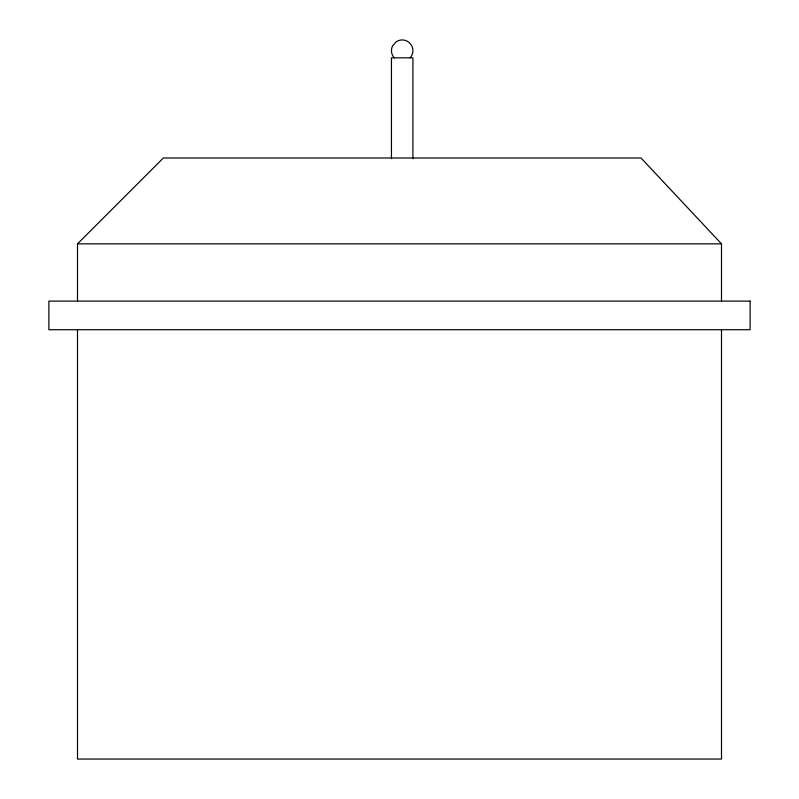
<?xml version="1.0" encoding="UTF-8"?>
<svg xmlns="http://www.w3.org/2000/svg" width="799" height="799" viewBox="0 0 799 799"><rect width="100%" height="100%" fill="white"/><g stroke="black" fill="none" stroke-linecap="round" stroke-linejoin="round"><path stroke-width="1.2" d="M77.503 301.103L77.503 243.855L163.366 157.992L640.998 157.992L721.497 243.855L721.497 301.103M410.157 57.818L411.815 55.391A10.737 10.737 0 0 0 411.095 44.684L409.248 42.577A10.737 10.737 0 0 0 396.204 41.748L392.549 45.923A10.737 10.737 0 0 0 393.268 56.639L394.307 57.818M77.503 243.855L721.497 243.855M721.497 329.717L721.497 759.05L77.503 759.05L77.503 329.717M412.913 158.611L412.913 57.818L391.45 57.818L391.45 158.611M750.121 301.103L48.879 301.103L48.879 329.717L750.121 329.717L750.121 301.103"/></g></svg>
